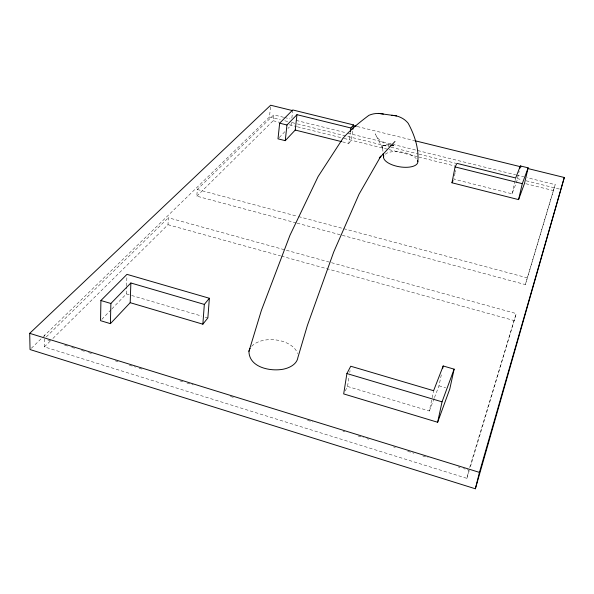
<?xml version="1.0" encoding="UTF-8"?>
<svg xmlns="http://www.w3.org/2000/svg" width="594" height="594" viewBox="0 0 594 594"><rect width="100%" height="100%" fill="white"/><g stroke="black" fill="none" stroke-linecap="round" stroke-linejoin="round"><path stroke-width="0.45" stroke-dasharray="2.97 2.23" d="M111.872 308.925L126.344 293.919L126.574 286.805M126.596 285.922L126.908 276.136M52.911 338.446L167.991 224.71L168.354 217.753L516.223 313.565L470.114 467.716M296.198 222.906L196.844 196.161L197.29 189.479L273.767 114.85L283.657 117.3M43.347 336.627L269.483 116.973L270.478 107.024M196.844 196.161L273.166 120.738L273.767 114.85M291.357 122.535L291.06 125.23L287.949 128.467M291.862 118.043L292.656 110.855M342.538 141.877L348.782 143.444L350.319 132.544M352.591 131.215L351.314 140.251L348.782 143.444M345.211 390.926L347.52 386.456L349.205 375.898M349.769 372.386L350.052 370.626M455.049 173.01L453.831 179.143L512.058 193.815L516.787 181.474L519.171 171.109M455.219 172.134L455.561 170.381M347.52 386.456L429.351 410.996L431.942 398.648M432.128 397.772L433.605 390.711M434.489 397.572L438.981 385.825L441.468 374.094M512.058 193.815L514.879 181.489M515.08 180.606L515.681 177.97M44.253 338.87L44.364 346.889L466.906 478.348L468.866 470.225L463.55 468.584M297.097 223.151L525.341 284.593L555.19 184.637L527.316 177.725M525.341 284.593L555.19 184.637M466.906 478.348L469.847 468.607M469.668 467.575L516.223 313.565M429.351 410.996L434.169 398.411M279.247 137.541L284.845 131.712M101.804 319.364L111.249 309.578M44.364 346.889L50.282 341.045M46.25 336.924L168.354 217.753M31.378 348.255L42.679 337.273M385.239 154.232L386.546 153.356A15.318 6.571 9.4 0 1 395.3 151.611L398.433 151.737A12.971 5.554 9.4 0 1 407.046 153.378L412.644 155.658L416.283 158.568M391.253 143.904L386.761 145.374L381.831 145.775L389.085 145.664M357.128 126.5L413.877 140.466M284.556 117.523L289.946 118.859M296.243 120.419L346.592 132.907M347.49 133.13L391.55 144.06M392.448 144.283L515.629 174.822M516.528 175.052L523.722 176.834M269.483 116.973L280.286 119.661M284.793 120.782L288.394 121.673M291.996 122.572L296.495 123.693M297.394 123.916L390.154 146.978M391.052 147.201L418.065 153.92M418.97 154.143L455.888 163.32M517.122 178.549L521.629 179.67M526.128 180.784L561.248 189.523M273.166 120.738L279.462 122.305M289.352 124.77L296.54 126.567M297.356 126.797L343.295 138.216M344.119 138.454L388.253 149.421M389.152 149.643L417.924 156.816M418.822 157.039L454.781 166.001M525.816 183.709L553.682 190.652M197.29 189.479L297.646 216.357M298.537 216.595L527.027 277.777M167.991 224.71L280.509 255.873M281.4 256.118L514.478 320.663M438.981 385.825L445.634 387.778M126.344 293.919L130.777 295.225M131.66 295.485L201.656 316.082M205.205 317.129L207.863 317.909M47.802 339.968L51.351 341.06M64.642 345.173L68.191 346.272M71.733 347.371L75.282 348.47M81.489 350.386L85.031 351.485M88.58 352.584L92.122 353.675M115.169 360.81L118.718 361.902M129.358 365.191L135.558 367.114M139.107 368.213L142.649 369.305M179.885 380.828L183.427 381.92M186.976 383.019L193.184 384.942M230.413 396.458L233.954 397.557M307.529 420.314L312.852 421.963M342.99 431.289L344.765 431.831M358.063 435.944L363.38 437.592M366.921 438.691L368.696 439.241M393.518 446.918L395.292 447.468M407.699 451.306L413.907 453.222M422.772 455.969L428.088 457.61M458.226 466.936L460.001 467.485M388.825 144.936C382.989 143.369 377.606 139.545 375.237 133.843L383.063 149.22L382.365 145.723L382.996 151.826M44.201 334.83L44.223 336.442M251.663 346.309A24.681 15.036 5.7 0 1 277.205 340.124A24.681 15.036 5.7 0 1 297.579 353.638"/><path stroke-width="0.89" d="M100.913 300.519L100.549 320.671L110.41 323.648L130.197 302.688L130.866 282.982L204.336 304.41L209.37 298.262L126.968 274.361L100.913 300.519L110.878 303.482L130.866 282.982M110.41 323.648L110.878 303.482M130.197 302.688L202.858 324.19L204.336 304.41M209.37 298.262L207.863 317.909L202.858 324.19M279.655 123.181L278.007 138.833L285.254 140.667L295.225 130.049L296.97 114.679L350.957 128L353.489 124.896L292.753 109.957L279.655 123.181L286.961 125L296.97 114.679M285.254 140.667L286.961 125M350.445 131.638L350.957 128M352.851 129.41L353.489 124.896M346.903 373.552L343.681 393.911L437.637 422.26L449.784 389.003L454.128 369.149L443.191 365.978L433.605 390.711L350.75 366.231L346.903 373.552L442.047 401.834L437.637 422.26M451.96 182.781L455.078 166.914L456.949 163.365L515.681 177.97L520.359 165.926L528.148 167.842L524.509 183.398L518.569 199.621L451.96 182.781L453.081 180.598M442.619 368.681L443.191 365.978M519.765 168.518L520.359 165.926M518.569 199.621L522.282 183.672L528.148 167.842M292.27 110.536L270.656 105.22L29.7 333.345L30.042 349.547L475.363 488.78L479.425 472.379L564.3 177.495L527.368 168.406M564.3 177.495L475.363 488.78M379.291 158.034L380.858 156.133L359.036 194.231L333.709 251.997L307.402 325.393L297.876 357.573A24.681 15.036 5.7 0 1 283.613 369.126C270.767 371.755 249.101 367.575 248.945 351.358L261.382 310.432L289.976 235.246L318.109 176.559L342.887 138.417C350.423 129.707 359.682 122.216 368.904 115.333C373.455 113.283 378.541 113.008 383.382 114.048M442.047 401.834L454.128 369.149M380.108 157.313L394.995 141.454M390.897 145.634L393.614 145.597L391.223 145.263M391.758 115.273C398.032 115.548 404.21 118.28 408.16 123.248C414.538 135.009 418.963 148.055 417.842 161.62A17.345 7.447 9.4 0 1 399.272 166.758A17.345 7.447 9.4 0 1 383.828 155.784M378.311 113.38L396.54 115.904M353.527 125.616L356.229 126.277M414.775 140.689L521.064 166.855M455.078 166.914L522.282 183.672M295.225 130.049L341.639 141.654M29.7 333.345L479.425 472.379M417.508 160.603L417.842 161.62M383.175 153.564L383.538 157.054M248.945 351.358A24.681 15.036 5.7 0 1 250.119 348.359"/></g></svg>
